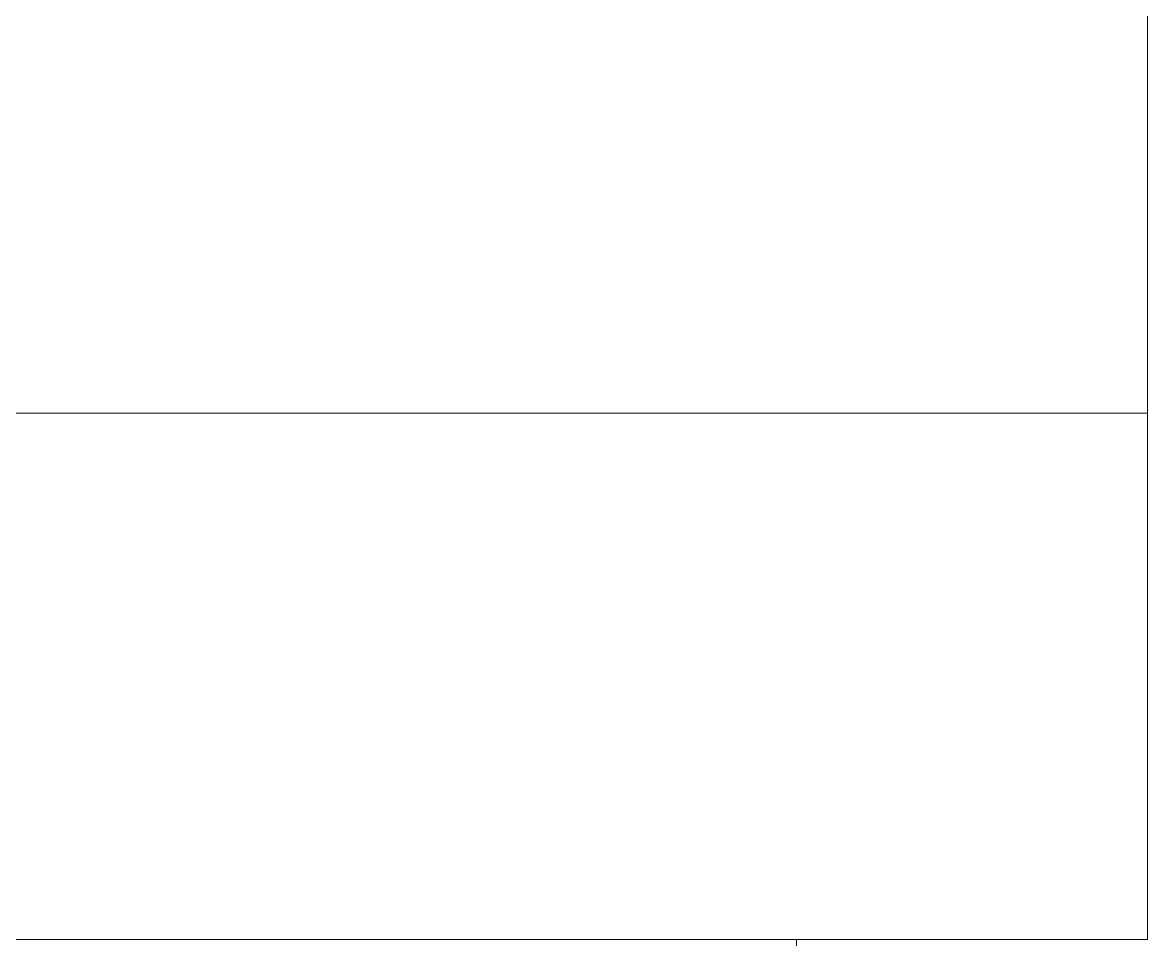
# Model space of a CAD drawing. Header units: inches. Extents: x -827 to 154, y -802 to 207.
# Drawn here: x -118.822 to -118.021, y -127.039 to -126.385 of the extents above; entities that cross this region are included whole.
import ezdxf

# ---------------------------------------------------------------- set-up
doc = ezdxf.new("R2010")
doc.units = ezdxf.units.IN
doc.header["$MEASUREMENT"] = 0
doc.layers.add('Layer0', color=7, linetype='Continuous', lineweight=9)
doc.layers.add('Shop_Sabre_RC-8_CNC_Router_skp', color=8, linetype='Continuous', lineweight=9)

# ---------------------------------------------------------------- blocks, each defined once
blk = doc.blocks.new('Shop_Sabre_RC-8_CNC_Router_skp_31-402770-Level 1')
at = {"layer": 'Layer0'}
for q in [(0, 0), (0, 0), (4, 0.625), (4, 0.625)]:
    blk.add_line((0, 0.625), q, dxfattribs=at)
blk = doc.blocks.new('Shop_Sabre_RC-8_CNC_Router_skp_39-402778-Level 1')
blk.add_blockref('Shop_Sabre_RC-8_CNC_Router_skp_31-402770-Level 1', (0, 0.3125))
blk = doc.blocks.new('Shop_Sabre_RC-8_CNC_Router_skp_37-402776-Level 1')
at = {"layer": 'Layer0'}
for p, q in [((0.25, 0.375), (0.25, 37.29505)), ((0.25, 37.29505), (0.25, 0.375)), ((0.25, 0.375), (3.75, 0.375)), ((0.25, 0.375), (3.75, 0.375))]:
    blk.add_line(p, q, dxfattribs=at)
blk = doc.blocks.new('Shop_Sabre_RC-8_CNC_Router_skp_36-402775-Level 1')
at = {"layer": 'Layer0'}
for p, q in [((4, 72), (0, 72)), ((0, 71.625), (0, 72)), ((4, 72), (0, 72)), ((0, 71.625), (0, 72)), ((0, 71.625), (4, 71.625)), ((0, 71.625), (4, 71.625))]:
    blk.add_line(p, q, dxfattribs=at)
blk = doc.blocks.new('Shop_Sabre_RC-8_CNC_Router_skp_35-402774-Level 1')
for name, p in [('Shop_Sabre_RC-8_CNC_Router_skp_37-402776-Level 1', (0, 0)), ('Shop_Sabre_RC-8_CNC_Router_skp_36-402775-Level 1', (0, -71.625))]:
    blk.add_blockref(name, p)
blk = doc.blocks.new('Shop_Sabre_RC-8_CNC_Router_skp_27-402766-Level 1')
for name, p in [('Shop_Sabre_RC-8_CNC_Router_skp_35-402774-Level 1', (7.5, 2.21875)), ('Shop_Sabre_RC-8_CNC_Router_skp_39-402778-Level 1', (7.5, 1.28125))]:
    blk.add_blockref(name, p)
blk = doc.blocks.new('Shop_Sabre_RC-8_CNC_Router_skp_1-402740-Level 1')
blk.add_blockref('Shop_Sabre_RC-8_CNC_Router_skp_27-402766-Level 1', (46.125, -8.21875))
blk = doc.blocks.new('Shop_Sabre_RC-8_CNC_Router_skp-402726-Level 1')
blk.add_blockref('Shop_Sabre_RC-8_CNC_Router_skp_1-402740-Level 1', (0, 0))

msp = doc.modelspace()

# ---------------------------------------------------------------- block references
at = {"layer": 'Shop_Sabre_RC-8_CNC_Router_skp', "color": 7, "rotation": 180}
msp.add_blockref('Shop_Sabre_RC-8_CNC_Router_skp-402726-Level 1', (-64.395614, -132.663924), dxfattribs=at)

doc.saveas('drawing.dxf')
